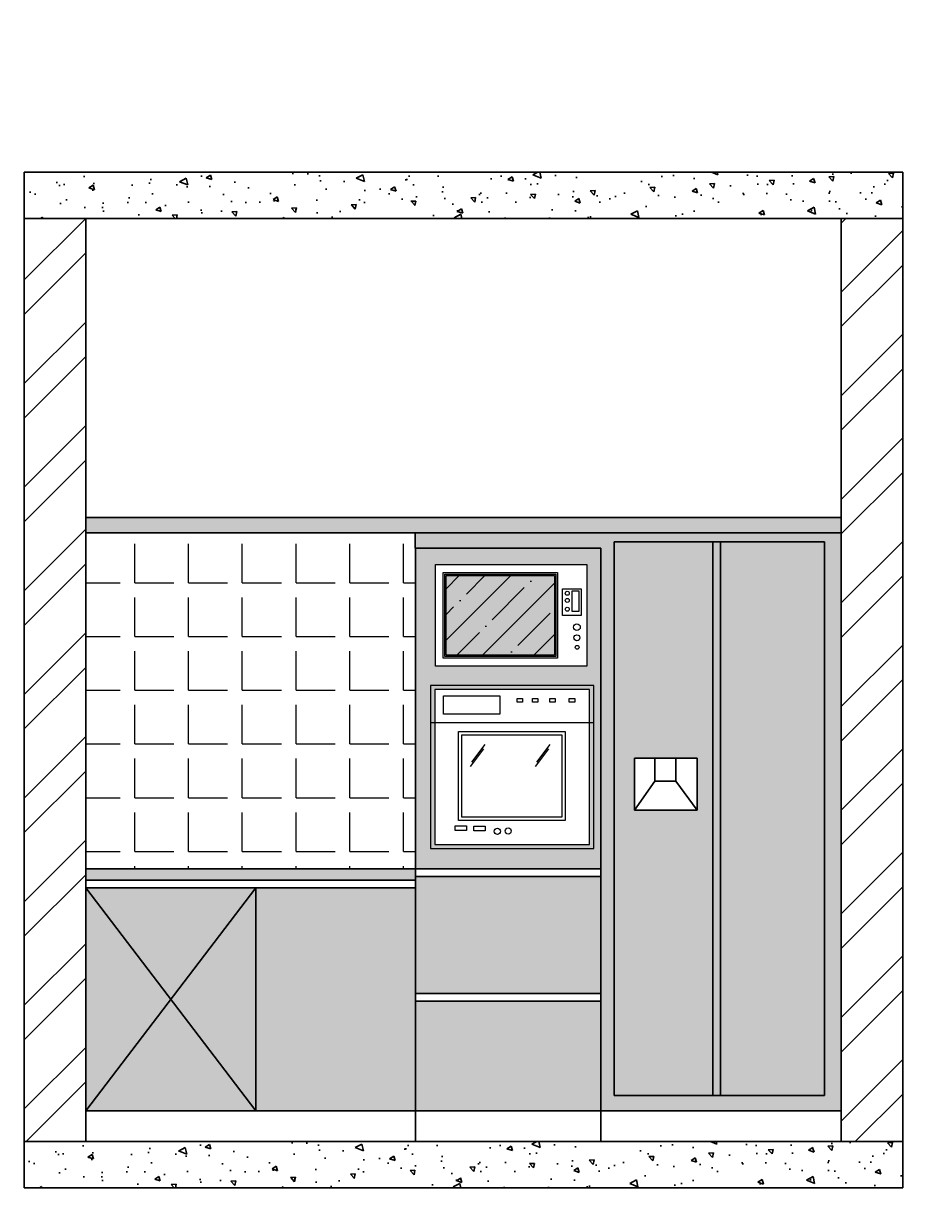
# Model space of a CAD drawing. Header units: millimetres. Extents: x 2258 to 5600, y 711 to 2563.
# Drawn here: x 5126.5 to 5240.8, y 1926.1 to 2077.4 of the extents above; entities that cross this region are included whole.
import ezdxf

# ---------------------------------------------------------------- set-up
doc = ezdxf.new("R2010")
doc.units = ezdxf.units.MM
doc.layers.add('WAL', color=7, linetype='Continuous', lineweight=30)

# ---------------------------------------------------------------- blocks, each defined once
blk = doc.blocks.new('A$C60C438EE')
for p, q in [((540, 416), (0, 416)), ((175.2, 329.8), (130.9, 271.7)), ((179.4, 343.7), (135.1, 285.6)), ((390.6, 329.8), (346.3, 271.7)), ((394.8, 343.7), (350.5, 285.6))]:
    blk.add_line(p, q)
for points in [[(0, 0), (540, 0), (540, 540), (0, 540)], [(13.5, 13.5), (526.5, 13.5), (526.5, 526.5), (13.5, 526.5)], [(42.9, 505.5), (228.6, 505.5), (228.6, 444.7), (42.9, 444.7)], [(286.5, 496.5), (304.4, 496.5), (304.4, 484.5), (286.5, 484.5)], [(337.4, 496.5), (355.3, 496.5), (355.3, 484.5), (337.4, 484.5)], [(394.3, 496.5), (412.2, 496.5), (412.2, 484.5), (394.3, 484.5)], [(459.2, 496.5), (477.1, 496.5), (477.1, 484.5), (459.2, 484.5)], [(92.7, 387.5), (445.6, 387.5), (445.6, 92.9), (92.7, 92.9)], [(103.5, 376.7), (434.8, 376.7), (434.8, 103.7), (103.5, 103.7)], [(81, 74.6), (119, 74.6), (119, 59), (81, 59)], [(142.6, 73.5), (180.7, 73.5), (180.7, 57.9), (142.6, 57.9)]]:
    blk.add_lwpolyline(points, close=True)
for centre in [(221, 56.7), (256.8, 57.9)]:
    blk.add_circle(centre, 10.1)
blk = doc.blocks.new('A$C348476DE')
at = {"ltscale": 1000}
h = blk.add_hatch(dxfattribs=at)
h.set_pattern_fill('ANSI35', color=256, scale=500, style=0)
h.set_pattern_definition([(45, (17537.57, -30450.01), (-88.38835, 88.38835), []), (45, (17625.96, -30450.01), (-88.38835, 88.38835), [156.25, -31.25, 0, -31.25])])
h.paths.add_polyline_path([(408.6, 311.7), (36.2, 311.7), (36.2, 38), (408.6, 38)])
for points in [[(0, 350), (520, 350), (520, 0), (0, 0)], [(26.2, 321.7), (418.6, 321.7), (418.6, 28), (26.2, 28)], [(31.2, 316.7), (413.6, 316.7), (413.6, 33), (31.2, 33)], [(36.2, 311.7), (408.6, 311.7), (408.6, 38), (36.2, 38)], [(436.4, 265.8), (500.7, 265.8), (500.7, 174.2), (436.4, 174.2)], [(469.2, 259), (492.5, 259), (492.5, 187.9), (469.2, 187.9)]]:
    blk.add_lwpolyline(points, close=True, dxfattribs=at)
for centre, radius in [((452.8, 250.8), 6.83), ((452.8, 226.2), 6.83), ((452.8, 196.1), 6.83), ((485.9, 134.4), 11.5), ((485.9, 97.9), 10.2), ((486.9, 65), 6.58)]:
    blk.add_circle(centre, radius, dxfattribs=at)

msp = doc.modelspace()

# ---------------------------------------------------------------- hatches: boundary and pattern name
h = msp.add_hatch()
h.set_pattern_fill('ANGLE', color=256)
h.set_pattern_definition([(0, (0, 0), (0, 6.985), [5.08, -1.905]), (90, (0, 0), (-6.985, 4e-16), [5.08, -1.905])])
h.paths.add_polyline_path([(5177.445, 2009.174), (5177.423, 2009.174), (5177.423, 2011.174), (5134.594, 2011.174), (5134.594, 1967.519), (5156.674, 1967.519), (5177.445, 1967.519)])
h.paths.add_polyline_path([(5197.471, 2179.907), (5174.07, 2179.907), (5173.361, 2179.907), (5173.361, 2181.907), (5130.532, 2181.907), (5130.532, 2138.252), (5152.612, 2138.252), (5173.383, 2138.252), (5197.471, 2138.252)])
h.paths.add_polyline_path([(5175.354, 2162.089), (5196.549, 2162.089), (5196.549, 2140.894), (5175.354, 2140.894)], flags=16)
h.paths.add_polyline_path([(5175.884, 2161.559), (5196.02, 2161.559), (5196.02, 2141.423), (5175.884, 2141.423)], flags=0)
h.paths.add_polyline_path([(5175.999, 2164.583), (5175.999, 2177.815), (5195.657, 2177.815), (5195.657, 2164.583)], flags=16)
h.paths.add_polyline_path([(5177.038, 2160.734), (5184.326, 2160.734), (5184.326, 2158.347), (5177.038, 2158.347)], flags=0)
h.paths.add_polyline_path([(5176.988, 2165.642), (5176.988, 2176.747), (5191.826, 2176.747), (5191.826, 2165.642)], flags=0)
h.paths.add_polyline_path([(5177.177, 2165.831), (5177.177, 2176.558), (5191.637, 2176.558), (5191.637, 2165.831)], flags=0)
h.paths.add_polyline_path([(5177.366, 2166.021), (5177.366, 2176.369), (5191.448, 2176.369), (5191.448, 2166.021)], flags=0)
h.paths.add_polyline_path([(5178.991, 2156.102), (5192.846, 2156.102), (5192.846, 2144.539), (5178.991, 2144.539)], flags=0)
h.paths.add_polyline_path([(5179.415, 2155.678), (5192.422, 2155.678), (5192.422, 2144.963), (5179.415, 2144.963)], flags=0)
h.paths.add_polyline_path([(5180.493, 2151.557), (5182.233, 2153.837), (5182.396, 2154.382), (5180.657, 2152.102)], flags=0)
h.paths.add_polyline_path([(5178.532, 2143.823), (5180.027, 2143.823), (5180.027, 2143.208), (5178.532, 2143.208)], flags=0)
h.paths.add_polyline_path([(5180.95, 2143.779), (5182.445, 2143.779), (5182.445, 2143.165), (5180.95, 2143.165)], flags=0)
h.paths.add_polyline_path([(5186.598, 2159.912), (5186.598, 2160.381), (5187.304, 2160.381), (5187.304, 2159.912)], flags=0)
h.paths.add_polyline_path([(5184.426, 2143.121, -1), (5183.63, 2143.121, -1)], flags=0)
h.paths.add_polyline_path([(5185.833, 2143.165, -1), (5185.037, 2143.165, -1)], flags=0)
h.paths.add_polyline_path([(5188.597, 2159.912), (5188.597, 2160.381), (5189.302, 2160.381), (5189.302, 2159.912)], flags=0)
h.paths.add_polyline_path([(5188.946, 2151.557), (5190.686, 2153.837), (5190.85, 2154.382), (5189.11, 2152.102)], flags=0)
h.paths.add_polyline_path([(5190.83, 2159.912), (5190.83, 2160.381), (5191.535, 2160.381), (5191.535, 2159.912)], flags=0)
h.paths.add_polyline_path([(5193.377, 2159.912), (5193.377, 2160.381), (5194.082, 2160.381), (5194.082, 2159.912)], flags=0)
h.paths.add_polyline_path([(5192.498, 2171.17), (5192.498, 2174.631), (5194.928, 2174.631), (5194.928, 2171.17)], flags=0)
h.paths.add_polyline_path([(5193.376, 2171.997, -1), (5192.86, 2171.997, -1)], flags=0)
h.paths.add_polyline_path([(5194.653, 2167.042, -1), (5194.155, 2167.042, -1)], flags=0)
h.paths.add_polyline_path([(5194.755, 2168.284, -1), (5193.984, 2168.284, -1)], flags=0)
h.paths.add_polyline_path([(5193.376, 2173.133, -1), (5192.86, 2173.133, -1)], flags=0)
h.paths.add_polyline_path([(5194.806, 2169.665, -1), (5193.933, 2169.665, -1)], flags=0)
h.paths.add_polyline_path([(5193.376, 2174.063, -1), (5192.86, 2174.063, -1)], flags=0)
h.paths.add_polyline_path([(5193.739, 2171.687), (5193.739, 2174.373), (5194.617, 2174.373), (5194.617, 2171.687)], flags=0)
at = {"lineweight": 35, "true_color": 0x000000}
h = msp.add_hatch(dxfattribs=at)
h.set_pattern_fill('ANSI32', color=18)
h.set_pattern_definition([(45, (1289.036, 2166.795), (-6.735192, 6.735192), []), (45, (1293.526, 2166.795), (-6.735192, 6.735192), [])])
h.paths.add_polyline_path([(5134.594, 2052.059), (5126.594, 2052.059), (5126.594, 1932.059), (5134.594, 1932.059), (5134.594, 1957.379)])
h.paths.add_polyline_path([(5240.776, 2052.059), (5232.776, 2052.059), (5232.776, 1932.059), (5240.776, 1932.059)])
at = {"lineweight": 35, "true_color": 0xe1a500}
h = msp.add_hatch(color=42, dxfattribs=at)
h.dxf.hatch_style = 1
h.paths.add_polyline_path([(5232.776, 2013.174), (5134.594, 2013.174), (5134.594, 2011.174), (5177.423, 2011.174), (5232.776, 2011.174)])
h = msp.add_hatch(color=42, dxfattribs=at)
h.dxf.hatch_style = 1
h.paths.add_polyline_path([(5156.674, 1965.019), (5134.594, 1965.019), (5145.634, 1950.539)])
h.paths.add_polyline_path([(5134.594, 1965.019), (5134.594, 1936.059), (5145.634, 1950.539)])
h.paths.add_polyline_path([(5145.634, 1950.539), (5134.594, 1936.059), (5156.674, 1936.059)])
h.paths.add_polyline_path([(5156.674, 1965.019), (5145.634, 1950.539), (5156.674, 1936.059)])
h.paths.add_polyline_path([(5177.445, 1965.019), (5156.674, 1965.019), (5156.674, 1936.059), (5177.445, 1936.059), (5177.445, 1946.259)])
h.paths.add_polyline_path([(5201.533, 1966.519), (5177.445, 1966.519), (5177.445, 1951.319), (5201.533, 1951.319)], flags=17)
h.paths.add_polyline_path([(5201.533, 1950.319), (5177.445, 1950.319), (5177.445, 1946.259), (5177.445, 1936.059), (5201.533, 1936.059)], flags=17)
h.paths.add_polyline_path([(5201.533, 2009.174), (5178.132, 2009.174), (5177.445, 2009.174), (5177.445, 1967.519), (5201.533, 1967.519)], flags=17)
h.paths.add_polyline_path([(5179.416, 1970.161), (5179.416, 1991.356), (5200.611, 1991.356), (5200.611, 1970.161)], flags=16)
h.paths.add_polyline_path([(5179.946, 1970.69), (5179.946, 1990.826), (5200.081, 1990.826), (5200.081, 1970.69)], flags=0)
h.paths.add_polyline_path([(5182.593, 1972.475), (5182.593, 1973.09), (5184.088, 1973.09), (5184.088, 1972.475)], flags=0)
h.paths.add_polyline_path([(5183.053, 1973.806), (5183.053, 1985.369), (5196.908, 1985.369), (5196.908, 1973.806)], flags=0)
h.paths.add_polyline_path([(5185.012, 1972.431), (5185.012, 1973.046), (5186.507, 1973.046), (5186.507, 1972.431)], flags=0)
h.paths.add_polyline_path([(5183.477, 1974.23), (5183.477, 1984.945), (5196.484, 1984.945), (5196.484, 1974.23)], flags=0)
h.paths.add_polyline_path([(5187.692, 1972.388, -1), (5188.487, 1972.388, -1)], flags=0)
h.paths.add_polyline_path([(5189.099, 1972.431, -1), (5189.894, 1972.431, -1)], flags=0)
h.paths.add_polyline_path([(5181.1, 1987.614), (5181.1, 1990.001), (5188.388, 1990.001), (5188.388, 1987.614)], flags=0)
h.paths.add_polyline_path([(5190.66, 1989.179), (5190.66, 1989.648), (5191.365, 1989.648), (5191.365, 1989.179)], flags=0)
h.paths.add_polyline_path([(5192.658, 1989.179), (5192.658, 1989.648), (5193.364, 1989.648), (5193.364, 1989.179)], flags=0)
h.paths.add_polyline_path([(5180.06, 1993.85), (5180.06, 2007.082), (5199.719, 2007.082), (5199.719, 1993.85)], flags=16)
h.paths.add_polyline_path([(5194.892, 1989.179), (5194.892, 1989.648), (5195.597, 1989.648), (5195.597, 1989.179)], flags=0)
h.paths.add_polyline_path([(5181.049, 1994.909), (5181.049, 2006.014), (5195.887, 2006.014), (5195.887, 1994.909)], flags=0)
h.paths.add_polyline_path([(5181.238, 1995.098), (5181.238, 2005.825), (5195.698, 2005.825), (5195.698, 1995.098)], flags=0)
h.paths.add_polyline_path([(5181.427, 1995.287), (5181.427, 2005.636), (5195.509, 2005.636), (5195.509, 1995.287)], flags=0)
h.paths.add_polyline_path([(5197.438, 1989.179), (5197.438, 1989.648), (5198.144, 1989.648), (5198.144, 1989.179)], flags=0)
h.paths.add_polyline_path([(5198.217, 1996.309, -1), (5198.715, 1996.309, -1)], flags=0)
h.paths.add_polyline_path([(5198.045, 1997.551, -1), (5198.817, 1997.551, -1)], flags=0)
h.paths.add_polyline_path([(5197.995, 1998.931, -1), (5198.868, 1998.931, -1)], flags=0)
h.paths.add_polyline_path([(5196.559, 2000.437), (5196.559, 2003.898), (5198.989, 2003.898), (5198.989, 2000.437)], flags=0)
h.paths.add_polyline_path([(5196.922, 2001.263, -1), (5197.438, 2001.263, -1)], flags=0)
h.paths.add_polyline_path([(5197.8, 2000.954), (5197.8, 2003.64), (5198.679, 2003.64), (5198.679, 2000.954)], flags=0)
h.paths.add_polyline_path([(5196.922, 2002.4, -1), (5197.438, 2002.4, -1)], flags=0)
h.paths.add_polyline_path([(5196.922, 2003.33, -1), (5197.438, 2003.33, -1)], flags=0)
h.paths.add_polyline_path([(5232.776, 2011.174), (5177.423, 2011.174), (5177.423, 2009.174), (5177.445, 2009.174), (5178.132, 2009.174), (5201.533, 2009.174), (5201.533, 1967.519), (5201.533, 1936.059), (5232.776, 1936.059)])
h.paths.add_polyline_path([(5203.254, 2010.031), (5230.602, 2010.031), (5230.602, 1938.031), (5203.254, 1938.031)], flags=16)
h.paths.add_polyline_path([(5216.086, 1938.079), (5217.085, 1938.031), (5216.086, 1938.031)], flags=0)
h.paths.add_polyline_path([(5205.91, 1981.875), (5213.87, 1981.875), (5214.074, 1981.875), (5214.074, 1975.146), (5205.91, 1975.146)], flags=0)
at = {"lineweight": 35, "true_color": 0x939598}
h = msp.add_hatch(color=252, dxfattribs=at)
h.dxf.hatch_style = 1
h.paths.add_polyline_path([(5216.086, 2010.031), (5203.254, 2010.031), (5203.254, 1938.031), (5217.085, 1938.031), (5216.086, 1938.079)])
h.paths.add_polyline_path([(5213.87, 1981.875), (5214.074, 1981.875), (5214.074, 1975.146), (5205.91, 1975.146), (5205.91, 1981.875)], flags=16)
h.paths.add_polyline_path([(5230.602, 2010.031), (5217.085, 2010.031), (5217.085, 1938.031), (5230.602, 1938.031)])
h.paths.add_polyline_path([(5214.074, 1981.875), (5213.87, 1981.875), (5211.291, 1981.875), (5211.291, 1978.913), (5214.074, 1975.146)], flags=0)
h.paths.add_polyline_path([(5211.291, 1981.875), (5208.563, 1981.875), (5208.563, 1978.913), (5211.291, 1978.913)], flags=0)
h.paths.add_polyline_path([(5208.563, 1981.875), (5205.91, 1981.875), (5205.91, 1975.146), (5208.563, 1978.913)], flags=0)
h.paths.add_polyline_path([(5211.291, 1978.913), (5208.563, 1978.913), (5205.91, 1975.146), (5214.074, 1975.146)], flags=0)
at = {"lineweight": 35}
h = msp.add_hatch(color=256, dxfattribs=at)
h.dxf.hatch_style = 1
h.paths.add_polyline_path([(5217.085, 2010.031), (5216.086, 2010.031), (5216.086, 1938.079), (5217.085, 1938.031)])
at = {"lineweight": 35, "true_color": 0x000000}
h = msp.add_hatch(color=18, dxfattribs=at)
h.dxf.hatch_style = 1
h.paths.add_polyline_path([(5181.427, 1995.287), (5195.509, 1995.287), (5195.509, 2005.636), (5181.427, 2005.636)])
h.paths.add_polyline_path([(5179.946, 1970.69), (5200.081, 1970.69), (5200.081, 1986.49), (5179.946, 1986.49)], flags=16)
h.paths.add_polyline_path([(5179.416, 1970.161), (5200.611, 1970.161), (5200.611, 1991.356), (5179.416, 1991.356)])
h.paths.add_polyline_path([(5183.053, 1985.369), (5196.908, 1985.369), (5196.908, 1973.806), (5183.053, 1973.806)], flags=0)
h.paths.add_polyline_path([(5183.477, 1984.945), (5196.484, 1984.945), (5196.484, 1974.23), (5183.477, 1974.23)], flags=0)
h.paths.add_polyline_path([(5181.1, 1987.614), (5181.1, 1990.001), (5188.388, 1990.001), (5188.388, 1987.614)], flags=0)
h.paths.add_polyline_path([(5186.294, 1983.104), (5186.458, 1983.649), (5184.719, 1981.369), (5184.555, 1980.824)], flags=0)
h.paths.add_polyline_path([(5182.593, 1973.09), (5184.088, 1973.09), (5184.088, 1972.475), (5182.593, 1972.475)], flags=0)
h.paths.add_polyline_path([(5191.365, 1989.179), (5190.66, 1989.179), (5190.66, 1989.648), (5191.365, 1989.648)], flags=0)
h.paths.add_polyline_path([(5192.658, 1989.648), (5193.364, 1989.648), (5193.364, 1989.179), (5192.658, 1989.179)], flags=0)
h.paths.add_polyline_path([(5200.081, 1986.49), (5200.081, 1990.826), (5179.946, 1990.826), (5179.946, 1986.49)], flags=16)
h = msp.add_hatch(color=18, dxfattribs=at)
h.dxf.hatch_style = 1
h.paths.add_polyline_path([(5196.908, 1973.806), (5183.053, 1973.806), (5183.053, 1985.369), (5196.908, 1985.369)], flags=0)
h.paths.add_polyline_path([(5200.081, 1986.49), (5179.946, 1986.49), (5179.946, 1970.69), (5200.081, 1970.69)], flags=16)
h.paths.add_polyline_path([(5196.484, 1974.23), (5183.477, 1974.23), (5183.477, 1984.945), (5196.484, 1984.945)], flags=0)
h.paths.add_polyline_path([(5200.611, 1991.356), (5179.416, 1991.356), (5179.416, 1970.161), (5200.611, 1970.161)])
h.paths.add_polyline_path([(5193.008, 1980.824), (5194.748, 1983.104), (5194.911, 1983.649), (5193.172, 1981.369)], flags=0)
h.paths.add_polyline_path([(5189.099, 1972.431, -1), (5189.894, 1972.431, -1)], flags=0)
h.paths.add_polyline_path([(5187.692, 1972.388, -1), (5188.487, 1972.388, -1)], flags=0)
h.paths.add_polyline_path([(5200.081, 1986.49), (5200.081, 1990.826), (5179.946, 1990.826), (5179.946, 1986.49)], flags=16)
h.paths.add_polyline_path([(5190.66, 1989.648), (5191.365, 1989.648), (5191.365, 1989.179), (5190.66, 1989.179)], flags=0)
h.paths.add_polyline_path([(5188.388, 1987.614), (5181.1, 1987.614), (5181.1, 1990.001), (5188.388, 1990.001)], flags=0)
h.paths.add_polyline_path([(5192.658, 1989.648), (5193.364, 1989.648), (5193.364, 1989.179), (5192.658, 1989.179)], flags=0)
h = msp.add_hatch(color=18, dxfattribs=at)
h.dxf.hatch_style = 1
h.paths.add_polyline_path([(5177.445, 1966.019), (5177.445, 1967.519), (5134.594, 1967.519), (5134.594, 1966.019)])
at = {"layer": 'WAL', "lineweight": 35, "true_color": 0x000000}
h = msp.add_hatch(dxfattribs=at)
h.set_pattern_fill('AR-CONC', color=18, scale=0.04, angle=111.8891)
h.set_pattern_definition([(161.8891, (1605.9067, 2466.302), (-2.12522, 6.999709), [0.762, -8.382]), (106.8891, (1605.907, 2466.302), (-6.565755, -4.15723), [0.6096, -6.705623]), (212.34054, (1605.7296, 2466.8854), (-8.690975, 2.842479), [0.6476, -7.12361]), (158.0733, (1604.021, 2465.5445), (-2.481998, 10.688402), [1.143, -12.573]), (208.52466, (1603.814, 2466.435), (-12.723817, 5.12183), [0.9714, -10.685424]), (103.07325, (1604.021, 2465.545), (-12.723817, 5.12183), [0.9144, -10.05839]), (132.8891, (1604.114, 2466.6767), (1.534762, 7.152388), [0.762, -8.382]), (77.8891, (1604.114, 2466.677), (-7.757993, -0.452832), [0.6096, -6.7056]), (183.34055, (1604.242, 2467.273), (-6.223231, 6.699556), [0.6476, -7.123598]), (149.3891, (1605.9067, 2466.302), (-3.1844278, -1.1462854), [0, -6.62432, 0, -6.8072, 0, -6.731]), (119.3891, (1605.9067, 2466.302), (-4.714776, 0.98616), [0, -3.88112, 0, -6.47192, 0, -2.5654]), (79.3891, (1606.7513, 2464.1997), (-1.8093583, 5.1180492), [0, -2.54, 0, -7.9248, 0, -10.5156]), (69.3891, (1607.13, 2463.257), (-3.152706, 5.118834), [0, -3.302, 0, -5.26288, 0, -7.4676])])
h.paths.add_polyline_path([(5240.776, 2058.059), (5126.594, 2058.059), (5126.594, 2052.059), (5128.118, 2052.059), (5225.35, 2052.059), (5240.776, 2052.059)])
h = msp.add_hatch(dxfattribs=at)
h.set_pattern_fill('AR-CONC', color=18, scale=0.04, angle=111.8891)
h.set_pattern_definition([(161.8891, (1605.7804, 2340.302), (-2.12522, 6.999709), [0.762, -8.382]), (106.8891, (1605.7804, 2340.302), (-6.565755, -4.15723), [0.6096, -6.705623]), (212.34054, (1605.603, 2340.8854), (-8.690975, 2.842479), [0.6476, -7.12361]), (158.0733, (1603.895, 2339.5445), (-2.481998, 10.688402), [1.143, -12.573]), (208.52466, (1603.688, 2340.435), (-12.723817, 5.12183), [0.9714, -10.685424]), (103.07325, (1603.895, 2339.545), (-12.723817, 5.12183), [0.9144, -10.05839]), (132.8891, (1603.9875, 2340.6767), (1.534762, 7.152388), [0.762, -8.382]), (77.8891, (1603.9875, 2340.677), (-7.757993, -0.452832), [0.6096, -6.7056]), (183.34055, (1604.1154, 2341.273), (-6.223231, 6.699556), [0.6476, -7.123598]), (149.3891, (1605.7804, 2340.302), (-3.1844278, -1.1462854), [0, -6.62432, 0, -6.8072, 0, -6.731]), (119.3891, (1605.7804, 2340.302), (-4.714776, 0.98616), [0, -3.88112, 0, -6.47192, 0, -2.5654]), (79.3891, (1606.625, 2338.1997), (-1.8093583, 5.1180492), [0, -2.54, 0, -7.9248, 0, -10.5156]), (69.3891, (1607.004, 2337.257), (-3.152706, 5.118834), [0, -3.302, 0, -5.26288, 0, -7.4676])])
h.paths.add_polyline_path([(5240.776, 1932.059), (5126.594, 1932.059), (5126.467, 1926.059), (5127.992, 1926.059), (5225.224, 1926.059), (5240.776, 1926.059)])

# ---------------------------------------------------------------- linework, layer by layer
at = {"lineweight": 35}
for p, q in [((5134.594, 2058.059), (5126.594, 2058.059)), ((5126.594, 2058.059), (5126.594, 1926.059)), ((5126.594, 2052.059), (5126.594, 2058.059)), ((5126.594, 2058.059), (5240.776, 2058.059)), ((5134.594, 2058.059), (5232.776, 2058.059)), ((5232.776, 2058.059), (5240.776, 2058.059)), ((5240.776, 1926.059), (5240.776, 2058.059)), ((5240.776, 2058.059), (5240.776, 2052.059)), ((5134.594, 2052.059), (5126.594, 2052.059)), ((5134.594, 2052.059), (5126.594, 2052.059)), ((5134.594, 2052.059), (5232.776, 2052.059)), ((5134.594, 2052.059), (5134.594, 1932.059)), ((5240.776, 2052.059), (5134.594, 2052.059)), ((5232.776, 2052.059), (5232.776, 1932.059)), ((5232.776, 2052.059), (5240.776, 2052.059)), ((5232.776, 2052.059), (5240.776, 2052.059)), ((5177.423, 2009.174), (5177.423, 2011.174)), ((5177.423, 2011.174), (5232.776, 2011.174)), ((5177.423, 2009.174), (5178.132, 2009.174)), ((5177.445, 2009.174), (5177.445, 1932.059)), ((5178.132, 2009.174), (5201.533, 2009.174)), ((5201.533, 2009.174), (5201.533, 1932.059)), ((5203.254, 1938.031), (5203.254, 2010.031)), ((5230.602, 2010.031), (5203.254, 2010.031)), ((5216.086, 1938.079), (5216.086, 2010.031)), ((5217.085, 1938.031), (5217.085, 2010.031)), ((5230.602, 1938.031), (5230.602, 2010.031)), ((5232.776, 2009.174), (5232.776, 1993.899)), ((5217.085, 1992.696), (5217.085, 1992.696)), ((5177.445, 1985.174), (5177.423, 1985.174)), ((5177.423, 1985.174), (5177.445, 1985.174)), ((5205.91, 1981.875), (5205.91, 1975.146)), ((5205.91, 1981.875), (5213.87, 1981.875)), ((5208.563, 1978.913), (5208.563, 1981.875)), ((5213.87, 1981.875), (5214.074, 1981.875)), ((5214.074, 1975.146), (5214.074, 1981.875)), ((5214.074, 1975.146), (5211.291, 1978.913)), ((5205.91, 1975.146), (5214.074, 1975.146)), ((5134.594, 1967.519), (5134.594, 1932.059)), ((5134.594, 1967.519), (5177.445, 1967.519)), ((5134.594, 1967.519), (5156.674, 1967.519)), ((5134.594, 1967.519), (5134.594, 1966.019)), ((5177.445, 1967.519), (5201.533, 1967.519)), ((5177.445, 1967.519), (5177.445, 1951.319)), ((5177.445, 1967.519), (5177.445, 1966.519)), ((5177.445, 1966.519), (5201.533, 1966.519)), ((5134.594, 1966.019), (5177.445, 1966.019)), ((5134.594, 1966.019), (5134.594, 1965.019)), ((5134.594, 1965.019), (5177.445, 1965.019)), ((5134.594, 1936.059), (5156.674, 1965.019)), ((5134.594, 1965.019), (5156.674, 1936.059)), ((5156.674, 1965.019), (5156.674, 1936.059)), ((5134.594, 1957.379), (5134.594, 1955.879)), ((5177.445, 1951.319), (5201.533, 1951.319)), ((5177.445, 1951.319), (5177.445, 1950.319)), ((5177.445, 1950.319), (5201.533, 1950.319)), ((5177.445, 1936.059), (5177.445, 1946.259)), ((5177.445, 1946.259), (5177.445, 1945.55)), ((5230.602, 1938.031), (5203.254, 1938.031)), ((5203.254, 1938.031), (5217.085, 1938.031)), ((5203.254, 1938.031), (5230.602, 1938.031)), ((5217.085, 1938.031), (5216.086, 1938.079)), ((5126.594, 1936.059), (5126.594, 1932.059)), ((5134.594, 1932.059), (5134.594, 1936.059)), ((5134.594, 1936.059), (5232.776, 1936.059)), ((5134.594, 1936.059), (5177.445, 1936.059)), ((5177.445, 1936.059), (5201.533, 1936.059)), ((5177.445, 1936.059), (5201.533, 1936.059)), ((5201.533, 1936.059), (5232.776, 1936.059)), ((5201.533, 1936.059), (5232.776, 1936.059)), ((5232.776, 1936.059), (5232.776, 1932.059)), ((5134.594, 1932.059), (5126.594, 1932.059)), ((5126.594, 1932.059), (5126.594, 1926.059)), ((5126.594, 1932.059), (5126.594, 1926.059)), ((5240.776, 1932.059), (5126.594, 1932.059)), ((5134.594, 1932.059), (5232.776, 1932.059)), ((5232.776, 1932.059), (5240.776, 1932.059)), ((5232.776, 1932.059), (5240.776, 1932.059)), ((5240.776, 1932.059), (5240.776, 1926.059)), ((5240.776, 1926.059), (5240.776, 1932.059)), ((5134.594, 1926.059), (5126.594, 1926.059)), ((5134.594, 1926.059), (5126.594, 1926.059)), ((5126.594, 1926.059), (5240.776, 1926.059)), ((5134.594, 1926.059), (5232.776, 1926.059)), ((5232.776, 1926.059), (5240.776, 1926.059)), ((5240.776, 1926.059), (5232.776, 1926.059))]:
    msp.add_line(p, q, dxfattribs=at)
at = {"color": 7, "lineweight": 35}
for p, q in [((5232.776, 2013.174), (5134.594, 2013.174)), ((5232.776, 2011.174), (5232.776, 2013.174)), ((5177.423, 2011.174), (5134.594, 2011.174)), ((5134.594, 2011.174), (5146.594, 2011.174))]:
    msp.add_line(p, q, dxfattribs=at)
at = {"lineweight": 35}
for points in [[(5208.563, 1978.913), (5211.291, 1978.913), (5211.291, 1981.875)], [(5205.91, 1975.146), (5208.563, 1978.913)]]:
    msp.add_lwpolyline(points, dxfattribs=at)

# ---------------------------------------------------------------- block references
for name, p, xscale, yscale, zscale in [('A$C348476DE', (5180.06, 1993.85), 0.03780489809896923, 0.03780489809896923, 0.03780489809896923), ('A$C60C438EE', (5179.416, 1970.161), 0.03925014398538295, 0.03925014398538295, 0.03925014398538295)]:
    msp.add_blockref(name, p, dxfattribs=dict(at, xscale=xscale, yscale=yscale, zscale=zscale))

doc.saveas('drawing.dxf')
